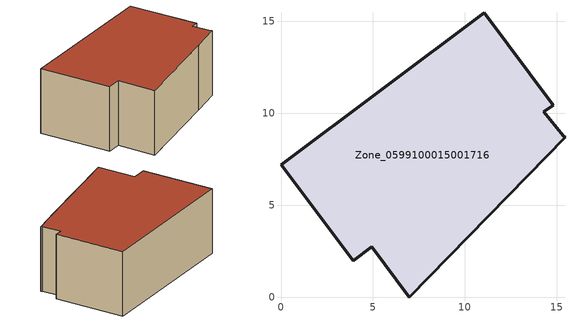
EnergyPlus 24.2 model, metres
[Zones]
Zone_0599100015001716
 floor ground (C_G): 4.94,2.75 3.92,1.99 0,7.21 11.04,15.46 14.8,10.44 14.28,10.09 15.34,8.77 15.44,8.69 13.42,6.6 6.98,0 z0.91
 wall outside (C_F): 13.42,6.6 15.44,8.69 15.34,8.77 14.28,10.09 14.8,10.44 11.04,15.46 0,7.21 3.92,1.99 4.94,2.75 6.98,0 13.42,6.6 z0.91:6.65
 roof outside (C_R): 6.98,0 13.42,6.6 15.44,8.69 15.34,8.77 14.28,10.09 14.8,10.44 11.04,15.46 0,7.21 3.92,1.99 4.94,2.75 z6.65
[BUILDING]
Pand.0599100015001716: North Axis=0; Terrain=City; Loads Convergence Tolerance Value=0.04; Temperature Convergence Tolerance Value=0.4; Solar Distribution=FullExterior; Maximum Number of Warmup Days=25; Minimum Number of Warmup Days=1
[Site:Location]
Rotterdam.The.Hague.AP_ZH_NLD Design_Conditions: Latitude=51.96; Longitude=4.45; Time Zone=1; Elevation=-4.5
[SITE:GROUNDTEMPERATURE:BUILDINGSURFACE]
18, 18, 18, 18, 18, 18, 18, 18, 18, 18, 18, 18
[MATERIAL] Thermal Absorptance=0.9; Solar Absorptance=0.7; Visible Absorptance=0.7
Name | Roughness | Thickness | Conductivity | Density | Specific Heat
G.TI.1975-1991 | MediumSmooth | 0.15 | 0.288461 | 540 | 1210
F.TI.1975-1991 | Rough | 0.3 | 0.230769 | 1920 | 840
R.TI.1975-1991 | MediumRough | 0.2 | 0.153846 | 1500 | 1000
[CONSTRUCTION]
C_G: G.TI.1975-1991
C_F: F.TI.1975-1991
C_R: R.TI.1975-1991
[ZONE]
Zone_0599100015001716: Type=1; Multiplier=1; Ceiling Height=Autocalculate; Volume=Autocalculate; Floor Area=autocalculate; Part of Total Floor Area=Yes
[ZONEINFILTRATION:DESIGNFLOWRATE]
Infil_Zone_0599100015001716: Zone or ZoneList or Space or SpaceList=Zone_0599100015001716; Schedule=AlwaysOn; Design Flow Rate Calculation Method=Flow/Area; Flow Rate per Floor Area=0.003; Constant Term Coefficient=1; Temperature Term Coefficient=0; Velocity Term Coefficient=0; Velocity Squared Term Coefficient=0
[HVACTEMPLATE:ZONE:IDEALLOADSAIRSYSTEM]
Zone_0599100015001716: Maximum Heating Supply Air Temperature=50; Minimum Cooling Supply Air Temperature=13; Maximum Heating Supply Air Humidity Ratio=0.0156; Minimum Cooling Supply Air Humidity Ratio=0.0077; Heating Limit=NoLimit; Cooling Limit=NoLimit; Dehumidification Control Type=ConstantSensibleHeatRatio; Cooling Sensible Heat Ratio=0.7; Dehumidification Setpoint=60; Humidification Control Type=None; Humidification Setpoint=30; Outdoor Air Method=None; Outdoor Air Flow Rate per Person=0.00944; Outdoor Air Flow Rate per Zone Floor Area=0; Outdoor Air Flow Rate per Zone=0; Demand Controlled Ventilation Type=None; Outdoor Air Economizer Type=NoEconomizer; Heat Recovery Type=None; Sensible Heat Recovery Effectiveness=0.7; Latent Heat Recovery Effectiveness=0.65
[ZONECONTROL:THERMOSTAT]
ThermostatControl_Zone_0599100015001716: Zone or ZoneList=Zone_0599100015001716; Control Type Schedule=DualSetpointControlType; Control 1=Thermostat_Zone_0599100015001716; Temperature Difference Between Cutout And Setpoint=0
[THERMOSTATSETPOINT:DUALSETPOINT]
Thermostat_Zone_0599100015001716: Heating Setpoint Temperature Schedule=HeatingSetpoint_Zone_0599100015001716; Cooling Setpoint Temperature Schedule=CoolingSetpoint_Zone_0599100015001716
[SCHEDULE:COMPACT]
HeatingSetpoint_Zone_0599100015001716: Through: 12/31, For: AllDays, Until: 24:00, 21
CoolingSetpoint_Zone_0599100015001716: Through: 12/31, For: AllDays, Until: 24:00, 24
DualSetpointControlType: Through: 12/31, For: AllDays, Until: 24:00, 4
AlwaysOn: Through: 12/31, For: AllDays, Until: 24:00, 1
